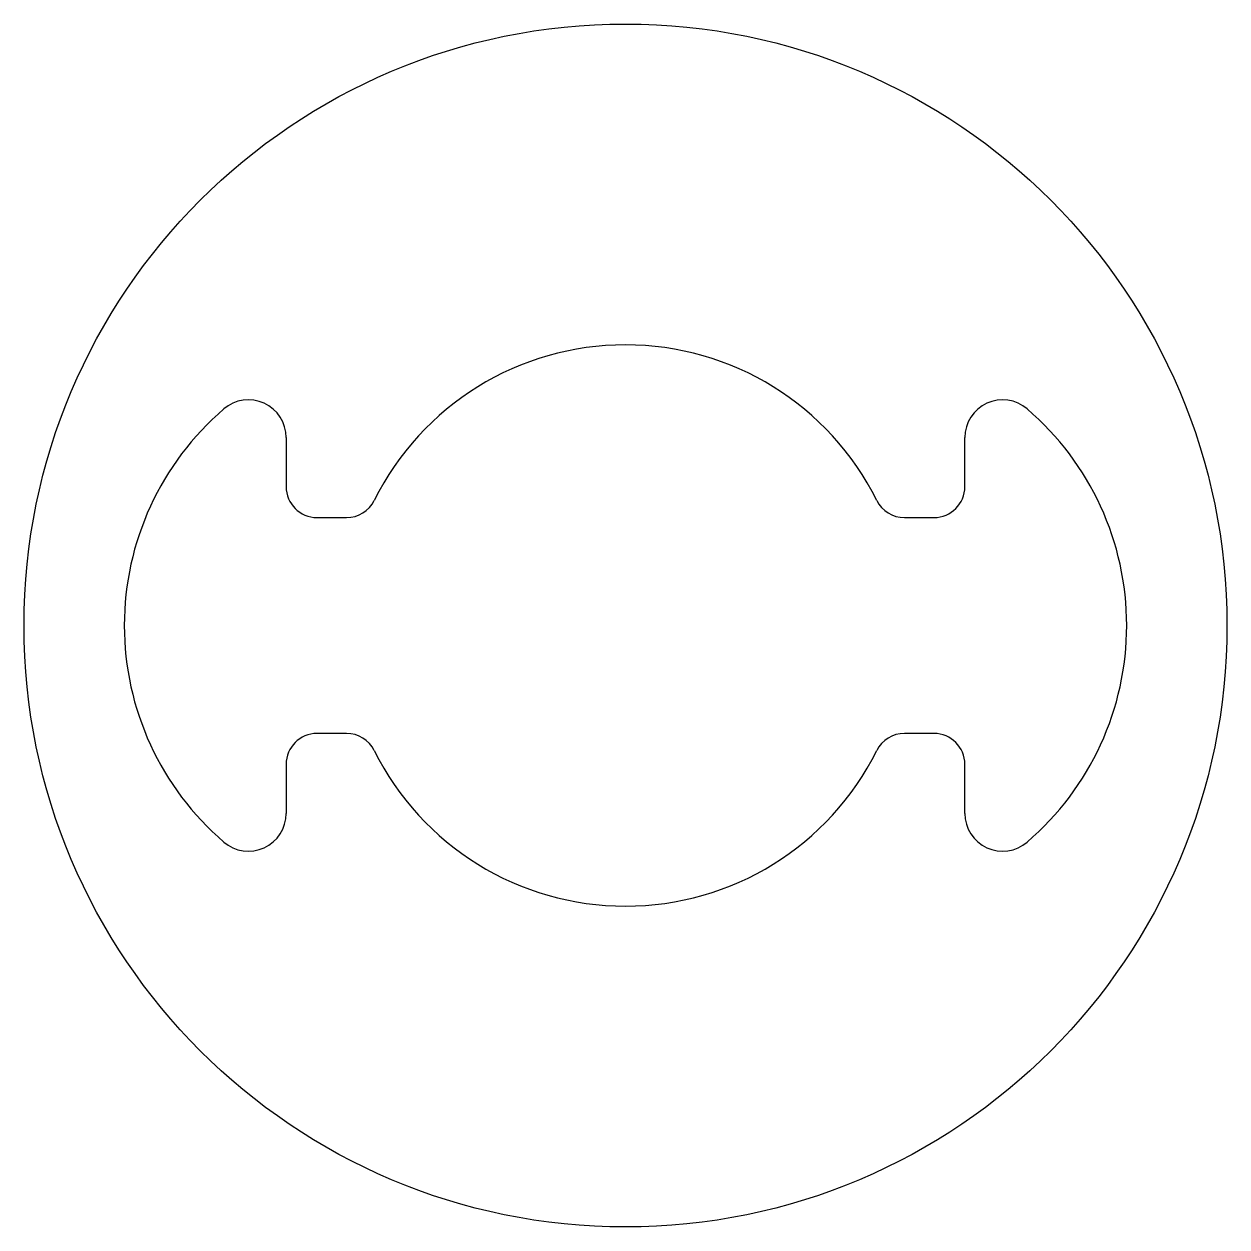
# Model space of a CAD drawing. Extents: x 2.6 to 41.6, y 2 to 41.
import ezdxf

# ---------------------------------------------------------------- set-up
doc = ezdxf.new("R2010")
doc.units = 0
doc.layers.get('0').update_dxf_attribs({"linetype": 'CONTINUOUS'})

msp = doc.modelspace()

# ---------------------------------------------------------------- linework, layer by layer
for p, q in [((11.095, 27.562), (11.095, 25.969)), ((33.102, 25.969), (33.102, 27.562)), ((12.095, 24.969), (13.057, 24.969)), ((31.141, 24.969), (32.102, 24.969)), ((13.057, 17.969), (12.095, 17.969)), ((32.102, 17.969), (31.141, 17.969)), ((11.095, 16.969), (11.095, 15.376)), ((33.102, 15.376), (33.102, 16.969))]:
    msp.add_line(p, q)
msp.add_circle((22.099, 21.469), 19.5)
for centre, radius, start, end in [((22.099, 21.469), 9.1, 26.4582, 153.5418), ((15.099, 21.469), 9.25, 130.621, 229.379), ((9.873, 27.562), 1.223, 0, 130.621), ((34.325, 27.562), 1.223, 49.379, 180), ((29.099, 21.469), 9.25, 310.621, 49.379), ((12.095, 25.969), 1, 180, 270), ((32.102, 25.969), 1, 270, 0), ((13.057, 25.969), 1, 270, 333.5418), ((31.141, 25.969), 1, 206.4582, 270), ((12.095, 16.969), 1, 90, 180), ((13.057, 16.969), 1, 26.4582, 90), ((31.141, 16.969), 1, 90, 153.5418), ((32.102, 16.969), 1, 0, 90), ((22.099, 21.469), 9.1, 206.4582, 333.5418), ((9.873, 15.376), 1.223, 229.379, 0), ((34.325, 15.376), 1.223, 180, 310.621)]:
    msp.add_arc(centre, radius, start, end)

doc.saveas('drawing.dxf')
